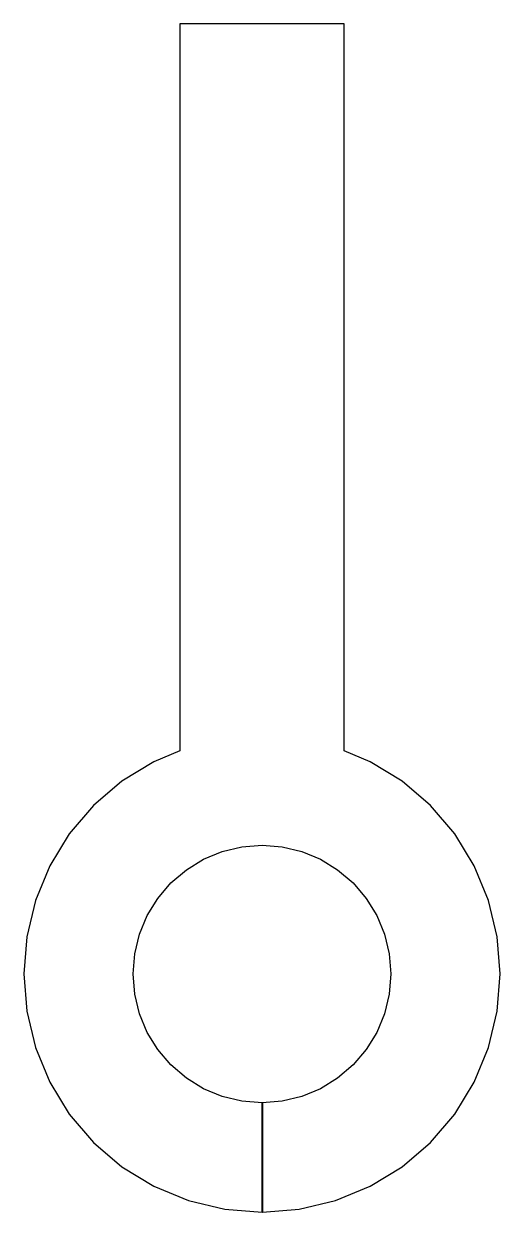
# Model space of a CAD drawing. Header units: metres. Extents: x -4.3 to 4.3, y -4.3 to 17.4.
import ezdxf

# ---------------------------------------------------------------- set-up
doc = ezdxf.new("R2010")
doc.units = ezdxf.units.M

msp = doc.modelspace()

# ---------------------------------------------------------------- linework, layer by layer
for p, q in [((1.5, 17.35), (-1.5, 17.35)), ((-1.5, 17.35), (-1.5, 4.07256)), ((1.5, 4.07256), (1.5, 17.35)), ((-1.5, 4.07256), (-1.97485, 3.87587)), ((1.97485, 3.87587), (1.5, 4.07256)), ((-1.97485, 3.87587), (-2.55685, 3.51921)), ((2.55685, 3.51921), (1.97485, 3.87587)), ((-2.55685, 3.51921), (-3.07591, 3.07591)), ((3.07591, 3.07591), (2.55685, 3.51921)), ((-3.07591, 3.07591), (-3.51921, 2.55685)), ((3.51921, 2.55685), (3.07591, 3.07591)), ((-3.51921, 2.55685), (-3.87587, 1.97485)), ((3.87587, 1.97485), (3.51921, 2.55685)), ((-1.06686, 2.09386), (-0.726181, 2.23497)), ((-0.726181, 2.23497), (-0.367615, 2.32106)), ((-0.367615, 2.32106), (0, 2.34999)), ((0, 2.34999), (0.367615, 2.32106)), ((0.367615, 2.32106), (0.726181, 2.23497)), ((0.726181, 2.23497), (1.06686, 2.09386)), ((-3.87587, 1.97485), (-4.13708, 1.34422)), ((-1.38129, 1.90118), (-1.06686, 2.09386)), ((1.06686, 2.09386), (1.38129, 1.90118)), ((4.13708, 1.34422), (3.87587, 1.97485)), ((-1.6617, 1.6617), (-1.38129, 1.90118)), ((1.38129, 1.90118), (1.6617, 1.6617)), ((-1.90118, 1.38129), (-1.6617, 1.6617)), ((1.6617, 1.6617), (1.90118, 1.38129)), ((-4.13708, 1.34422), (-4.29643, 0.680481)), ((-2.09386, 1.06686), (-1.90118, 1.38129)), ((1.90118, 1.38129), (2.09386, 1.06686)), ((4.29643, 0.680481), (4.13708, 1.34422)), ((-2.23497, 0.726181), (-2.09386, 1.06686)), ((2.09386, 1.06686), (2.23497, 0.726181)), ((-4.29643, 0.680481), (-4.34999, 0)), ((-2.32106, 0.367615), (-2.23497, 0.726181)), ((2.23497, 0.726181), (2.32106, 0.367615)), ((4.34999, 0), (4.29643, 0.680481)), ((-2.34999, 0), (-2.32106, 0.367615)), ((2.32106, 0.367615), (2.34999, 0)), ((-4.34999, 0), (-4.29643, -0.680481)), ((-2.32106, -0.367615), (-2.34999, 0)), ((2.34999, 0), (2.32106, -0.367615)), ((4.29643, -0.680481), (4.34999, 0)), ((-2.23497, -0.726181), (-2.32106, -0.367615)), ((2.32106, -0.367615), (2.23497, -0.726181)), ((-4.29643, -0.680481), (-4.13708, -1.34422)), ((-2.09386, -1.06686), (-2.23497, -0.726181)), ((2.23497, -0.726181), (2.09386, -1.06686)), ((4.13708, -1.34422), (4.29643, -0.680481)), ((-1.90118, -1.38129), (-2.09386, -1.06686)), ((2.09386, -1.06686), (1.90118, -1.38129)), ((-4.13708, -1.34422), (-3.87587, -1.97485)), ((-1.6617, -1.6617), (-1.90118, -1.38129)), ((1.90118, -1.38129), (1.6617, -1.6617)), ((3.87587, -1.97485), (4.13708, -1.34422)), ((-1.38129, -1.90118), (-1.6617, -1.6617)), ((1.6617, -1.6617), (1.38129, -1.90118)), ((-1.06686, -2.09386), (-1.38129, -1.90118)), ((1.38129, -1.90118), (1.06686, -2.09386)), ((-3.87587, -1.97485), (-3.51921, -2.55685)), ((-0.726181, -2.23497), (-1.06686, -2.09386)), ((1.06686, -2.09386), (0.726181, -2.23497)), ((3.51921, -2.55685), (3.87587, -1.97485)), ((-0.367615, -2.32106), (-0.726181, -2.23497)), ((0, -2.34999), (-0.367615, -2.32106)), ((0.367615, -2.32106), (0, -2.34999)), ((0, -2.34999), (0.009995, -2.34999)), ((0, -4.34999), (0, -2.34999)), ((0.009995, -2.34999), (0.009995, -4.3492)), ((0.726181, -2.23497), (0.367615, -2.32106)), ((-3.51921, -2.55685), (-3.07591, -3.07591)), ((3.07591, -3.07591), (3.51921, -2.55685)), ((-3.07591, -3.07591), (-2.55685, -3.51921)), ((2.55685, -3.51921), (3.07591, -3.07591)), ((-2.55685, -3.51921), (-1.97485, -3.87587)), ((1.97485, -3.87587), (2.55685, -3.51921)), ((-1.97485, -3.87587), (-1.34422, -4.13708)), ((1.34422, -4.13708), (1.97485, -3.87587)), ((-1.34422, -4.13708), (-0.680481, -4.29643)), ((-0.680481, -4.29643), (0, -4.34999)), ((0.009995, -4.3492), (0.680481, -4.29643)), ((0.680481, -4.29643), (1.34422, -4.13708))]:
    msp.add_line(p, q)

doc.saveas('drawing.dxf')
